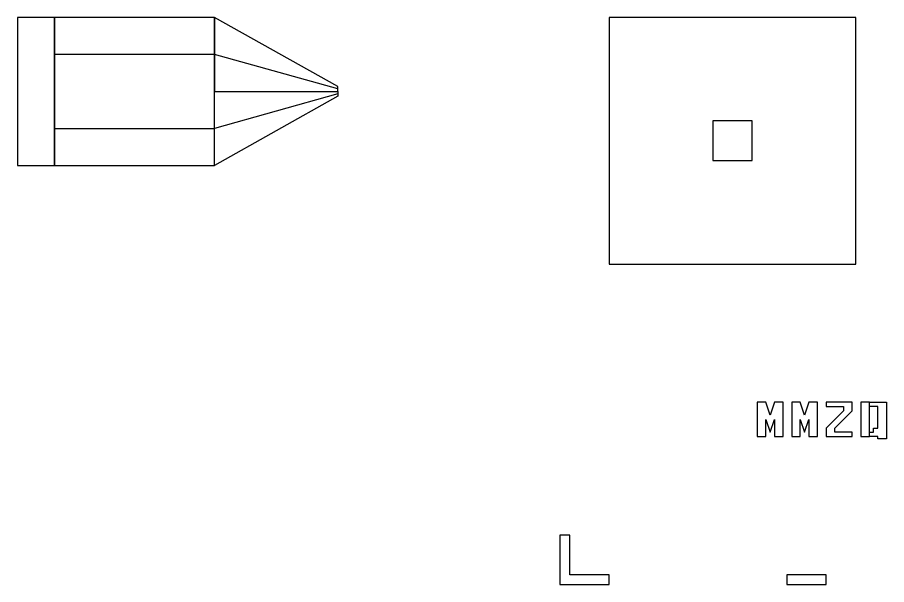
# Model space of a CAD drawing. Extents: x -1950 to 3550, y -200 to 28250.
# Drawn here: x -1300 to 462, y -200 to 950 of the extents above; entities that cross this region are included whole.
import ezdxf

# ---------------------------------------------------------------- set-up
doc = ezdxf.new("R2010")
doc.units = 0
doc.layers.add('GAP', color=1, linetype='continuous')
doc.layers.add('PIN', color=3, linetype='continuous')

# ---------------------------------------------------------------- blocks, each defined once
blk = doc.blocks.new('MM2QGAP')
for points in [[(-1300, 650), (-1225, 650), (-1225, 950), (-1300, 950), (-1300, 650)], [(-1300, 650), (-1225, 650), (-1225, 950), (-1300, 950), (-1300, 650)], [(-1225, 650), (-900, 650), (-900, 950), (-1225, 950), (-1225, 650)], [(-1225, 650), (-900, 650), (-900, 950), (-1225, 950), (-1225, 650)], [(-900, 800), (-650, 800), (-650, 809.8), (-900, 950), (-900, 800)], [(-900, 800), (-650, 800), (-650, 809.8), (-900, 950), (-900, 800)], [(-100, 950), (-100, 450), (400, 450), (400, 950), (-100, 950)], [(-900, 800), (-650, 800), (-650, 790.2), (-900, 650), (-900, 800)], [(-900, 800), (-650, 800), (-650, 790.2), (-900, 650), (-900, 800)], [(110, 740), (110, 660), (190, 660), (190, 740), (110, 740)]]:
    blk.add_lwpolyline(points)
at = {"layer": 'GAP'}
for points in [[(200, 100), (217.5, 100), (217.5, 135), (226.2, 108.8), (235, 135), (235, 100), (252.5, 100), (252.5, 170), (235, 170), (226.2, 143.8), (217.5, 170), (200, 170), (200, 100), (200, 100)], [(270, 100), (287.5, 100), (287.5, 135), (296.2, 108.8), (305, 135), (305, 100), (322.5, 100), (322.5, 170), (305, 170), (296.2, 143.8), (287.5, 170), (270, 170), (270, 100), (270, 100)], [(340, 100), (392.5, 100), (392.5, 108.8), (357.5, 108.8), (357.5, 117.5), (392.5, 152.5), (392.5, 170), (340, 170), (340, 161.2), (375, 161.2), (375, 152.5), (340, 117.5), (340, 100), (340, 100)], [(410, 100), (427.5, 100), (427.5, 170), (410, 170), (410, 100)], [(427.5, 108.8), (436.2, 108.8), (436.2, 117.5), (445, 117.5), (445, 161.2), (427.5, 161.2), (427.5, 170), (462.5, 170), (462.5, 95.6), (445, 95.6), (445, 100), (427.5, 100), (427.5, 108.8)]]:
    blk.add_lwpolyline(points, dxfattribs=at)
blk = doc.blocks.new('MM2QPIN')
for points in [[(-1225, 725), (-900, 725), (-900, 875), (-1225, 875), (-1225, 725)], [(-1225, 725), (-900, 725), (-900, 875), (-1225, 875), (-1225, 725)], [(-900, 800), (-650, 800), (-650, 805), (-900, 875), (-900, 800)], [(-900, 800), (-650, 800), (-650, 805), (-900, 875), (-900, 800)], [(-900, 800), (-650, 800), (-650, 795), (-900, 725), (-900, 800)], [(-900, 800), (-650, 800), (-650, 795), (-900, 725), (-900, 800)]]:
    blk.add_lwpolyline(points)
blk = doc.blocks.new('MM2Q')
at = {"layer": 'GAP'}
for points in [[(-200, -200), (-100, -200), (-100, -180), (-180, -180), (-180, -100), (-200, -100), (-200, -200)], [(260, -200), (340, -200), (340, -180), (260, -180), (260, -200)]]:
    blk.add_lwpolyline(points, dxfattribs=at)

msp = doc.modelspace()

# ---------------------------------------------------------------- block references
msp.add_blockref('MM2Q', (0, 0))
at = {"layer": 'GAP'}
msp.add_blockref('MM2QGAP', (0, 0), dxfattribs=at)
at = {"layer": 'PIN'}
msp.add_blockref('MM2QPIN', (0, 0), dxfattribs=at)

doc.saveas('drawing.dxf')
